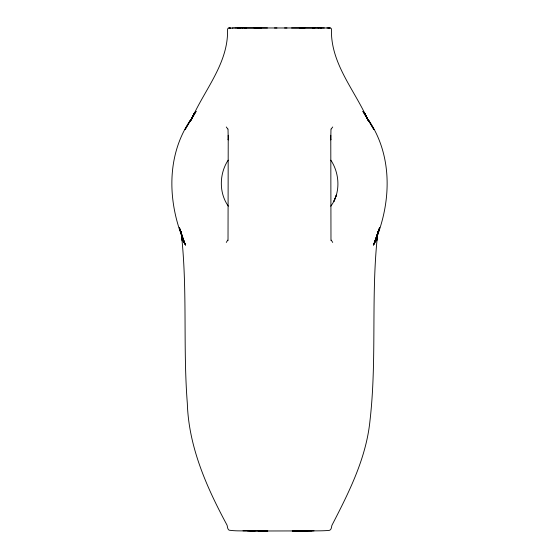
<?xml version="1.0" encoding="UTF-8"?>
<svg xmlns="http://www.w3.org/2000/svg" width="559" height="559" viewBox="0 0 559 559"><rect width="100%" height="100%" fill="white"/><g stroke="black" fill="none" stroke-linecap="round" stroke-linejoin="round"><path stroke-width="0.84" d="M228.023 129.045L228.219 139.946L228.219 135.257M330.781 135.257L330.781 139.946L330.977 129.045M228.219 139.044L228.023 240.601M377.863 232.125C370.631 294.712 377.192 358.081 369.981 420.703C366.208 458.268 348.97 492.304 331.913 525.355C331.578 526.361 331.606 527.458 331.187 528.451C330.816 529.513 329.95 530.442 328.748 530.442C320.691 531.099 312.586 530.75 304.515 530.931M376.829 240.258L377.87 232.237L376.766 240.335L377.863 232.537L376.284 240.964L378.324 231.112M374.907 242.879L378.331 231.049M377.535 234.354L378.897 229.358L373.859 244.458L379.75 227.653L373.391 245.212C391.293 205.621 393.788 156.786 368.332 119.766L373.901 129.52L362.875 111.325L369.226 121.82L364.307 112.743L368.451 120.737M379.554 227.667L374.376 243.668M377.004 235.996L379.554 227.667M226.29 242.431L227.688 240.167M376.71 236.806L379.638 228.428L376.438 237.54M332.717 126.984L331.298 128.912M191.276 119.556L194.462 113.002L191.695 118.983C204.552 89.601 228.519 63.209 227.555 29.389C227.583 26.594 231.985 28.775 233.313 27.971M191.674 118.941L194.434 113.03M190.947 120.262L194.539 112.911L190.584 120.646M190.549 120.737L194.693 112.743L189.774 121.82L196.125 111.325L185.099 129.52L190.668 119.766C165.212 156.786 167.707 205.621 185.609 245.212L181.996 235.996L179.446 227.667M228.149 160.174C219.261 173.618 218.814 192.904 228.324 206.152M330.781 206.187C340.766 193.051 339.767 173.59 330.851 160.174M328.301 28.236C329.286 27.915 331.543 27.461 331.445 29.389C330.551 63.426 354.616 90.041 367.724 119.556M330.062 27.978L329.558 27.992M305.207 530.924L306.975 530.903M230.706 28.236L228.945 27.978M298.897 530.931L292.252 530.987L305.235 530.924M294.181 530.987L296.088 530.966M306.618 530.931L314.039 530.854M229.504 27.978L230.161 27.971M267.461 27.971L254.038 27.957L255.351 27.95M311.992 530.903L264.246 530.987M312.628 27.964L329.915 27.978M295.823 530.987L307.492 530.924M232.097 27.964L240.908 27.95M259.69 27.964L234.647 27.957M237.477 27.957L242.599 27.95M254.96 27.971L242.271 27.971M284.538 27.978L304.962 27.957L291.539 27.971M299.303 27.957L318.441 27.95M229.449 27.992L229.085 27.985M274.462 27.978L286.977 27.978M314.878 27.978L304.033 27.95M320.027 27.95L324.36 27.964M260.033 27.957L276.964 27.978M318.099 27.95L321.523 27.957M256.42 27.95L257.999 27.95M258.363 27.95L261.493 27.964M258.209 530.966L264.26 530.987M326.903 27.964L327.972 27.971M244.115 27.957L246.372 27.964M250.02 530.924L251.529 530.931M262.898 530.987L242.997 530.861M328.846 27.971L329.503 27.978M247.588 530.903L267.838 530.987L260.864 530.931M255.225 530.931C246.575 530.512 237.771 531.448 229.176 530.198C228.352 529.715 227.904 528.814 227.639 527.934C227.296 526.704 227.345 525.362 226.57 524.279C206.418 486.749 188.697 446.697 187.328 403.416C182.849 346.419 187.747 288.961 181.137 232.125M252.619 530.903L254.485 530.924M227.702 128.912L226.283 126.984M331.312 240.167L332.71 242.431M368.416 120.646L364.461 112.911L368.06 120.262M364.545 113.002L367.333 118.941M182.29 236.806L185.141 244.458L179.257 227.653L182.562 237.54M184.624 243.668L180.11 229.344L183.576 242.145L180.676 231.112M182.171 240.258L181.13 232.237L182.234 240.342L181.137 232.537L182.423 240.58L181.179 233.005L182.716 240.964L181.277 233.62L184.093 242.879M179.446 227.667L181.996 235.996M180.669 231.049L181.465 234.354M330.977 240.601L330.781 139.044M336.434 194.937L333.863 201.478L336.455 194.93"/></g></svg>
